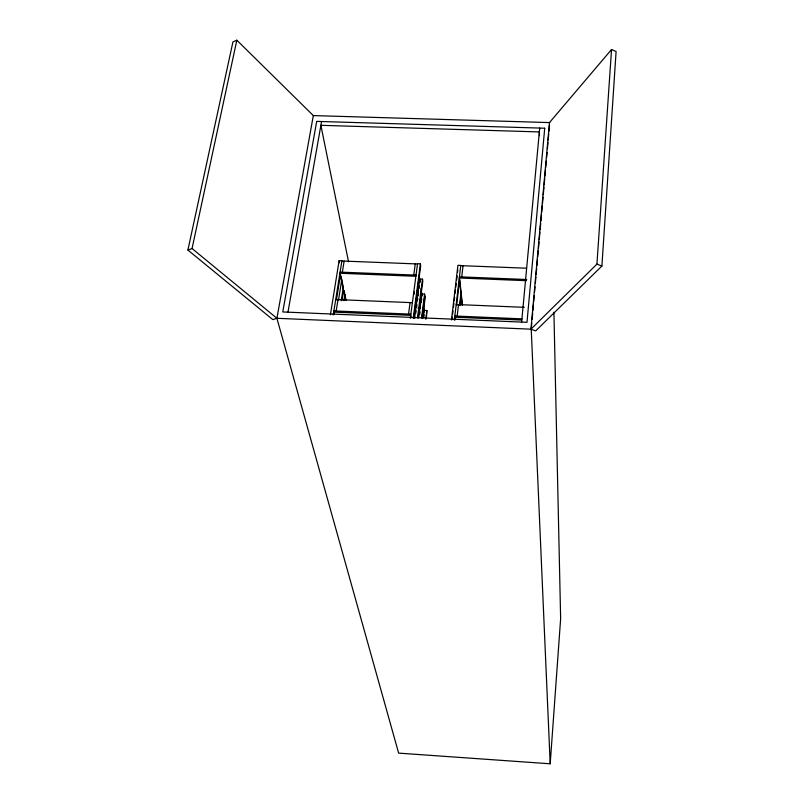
<?xml version="1.0" encoding="UTF-8"?>
<svg xmlns="http://www.w3.org/2000/svg" width="804" height="804" viewBox="0 0 804 804"><rect width="100%" height="100%" fill="white"/><g stroke="black" fill="none" stroke-linecap="round" stroke-linejoin="round"><path stroke-width="1.21" d="M601.894 266.054L616.095 51.536L611.532 49.516L549.474 122.58L530.941 329.178L535.665 330.906L601.894 266.054L596.93 264.124L530.941 329.178M596.93 264.124L611.532 49.516M550.197 763.8L531.233 329.198L276.908 318.294L272.827 319.62L187.905 250.054L232.919 41.959L236.838 40.2L313.329 115.585L276.908 318.294L398.633 753.117L550.197 763.8L560.639 618.668L553.916 312.233M531.233 329.198L531.796 322.967M532.127 319.238L532.69 313.017M532.911 310.525L533.464 304.304M533.695 301.812L534.248 295.591M534.58 291.852L535.032 286.877M535.364 283.139L535.926 276.918M536.147 274.435L536.7 268.204M536.921 265.722L537.484 259.491M537.705 257.009L538.268 250.788M538.489 248.295L539.042 242.074M539.263 239.582L539.936 232.115M540.157 229.622L540.72 223.401M540.941 220.909L541.494 214.688M541.725 212.196L542.278 205.975M542.499 203.492L543.062 197.261M543.283 194.779L543.946 187.312M544.177 184.819L544.73 178.599M544.951 176.106L545.514 169.885M545.735 167.393L546.298 161.172M546.63 157.433L547.072 152.458M547.403 148.72L547.966 142.499M548.187 140.017L548.75 133.786M548.971 131.303L549.524 125.072M521.635 322.082L539.715 128.067M454.893 319.65L455.185 317.158M456.652 305.51L459.536 279.903M457.174 316.113L458.511 304.595M461.727 276.928L463.034 265.732M459.486 305.631L461.074 291.952M459.988 305.52L461.144 295.189M451.466 320.002L457.928 265.3L460.772 265.41L454.371 320.123M451.999 319.52L452.29 317.037M452.582 314.555L453.024 310.836M453.466 307.108L453.898 303.379M454.19 300.897L454.632 297.168M455.074 293.45L455.506 289.721M455.808 287.239L456.24 283.51M456.682 279.792L457.124 276.063M457.556 272.335L457.848 269.853M426.371 318.595L426.894 310.515L424.17 310.394L423.216 317.831M421.567 317.63L424.602 294.083L421.839 293.973L418.783 317.52M422.01 318.324L424.874 296.043M422.602 317.781L425.145 297.993L424.602 294.083M423.808 317.248L424.12 314.776M425.788 319.178L426.894 310.515M417.527 317.59L422.522 279.169L419.728 279.058L414.693 317.469M417.979 318.314L422.803 281.179L422.522 279.169M419.718 314.495L420.03 312.022M421.296 302.244L421.768 298.596M413.216 318.374L420.391 263.843L417.547 263.732L410.321 318.253M413.849 317.902L420.673 265.903L420.391 263.843M415.799 313.248L416.12 310.776M416.603 307.058L416.934 304.585M417.417 300.867L417.738 298.395M418.07 295.922L418.392 293.44M419.035 288.495L419.366 286.013M408.553 314.052L410.09 302.585M413.769 275.028L415.256 263.873M414.08 294.264L414.402 291.792M343.921 300.696L344.896 294.545M336.193 310.997L338.002 299.601M342.363 272.194L344.132 261.099M338.424 300.596L341.75 279.661M341.218 300.706L343.358 287.159M342.032 300.224L343.579 290.385M330.394 314.846L339.117 260.677L341.921 260.787L333.248 314.967M336.454 299.751L340.383 275.149M287.973 312.173L321.56 121.525M187.905 250.054L192.055 248.526L236.838 40.2M313.329 115.585L549.755 122.59M341.881 261.009L417.517 263.963M460.752 265.642L526.53 268.204M340.112 272.104L416.04 275.119M459.436 276.837L526.741 279.511M415.889 276.285L339.921 273.259L345.66 300.264M526.489 280.676L459.305 278.013L462.179 305.098M335.73 299.51L412.382 302.686M456.2 304.505L524.278 307.329M418.02 308.163L420.522 308.264M333.901 310.907L410.864 314.153M454.853 316.012L521.967 318.846M521.746 320.052L454.712 317.218L454.994 319.62M192.055 248.526L276.908 318.294M334.253 314.495L333.71 312.093L410.703 315.349L411.075 317.761M340.896 275.782L343.499 288.073M344.011 290.525L346.102 300.354M339.117 260.677L339.549 262.737M348.534 261.772L320.886 125.323L539.353 131.926L539.474 135.695M414.04 313.59L414.774 318.444M417.648 286.194L418.351 291.118M419.959 302.193L420.492 305.882M417.668 288.586L418.562 294.736M419.628 302.113L420.341 307.038M419.728 279.058L420.01 281.068M421.839 293.973L422.12 295.932M419.276 276.345L420.16 282.536M421.035 288.726L421.909 294.917M423.467 305.882L424.331 311.972M454.994 317.218L455.265 319.63M459.697 279.3L462.441 305.178M544.72 128.218L526.992 322.314L282.767 311.952L316.696 121.384L544.72 128.218"/></g></svg>
